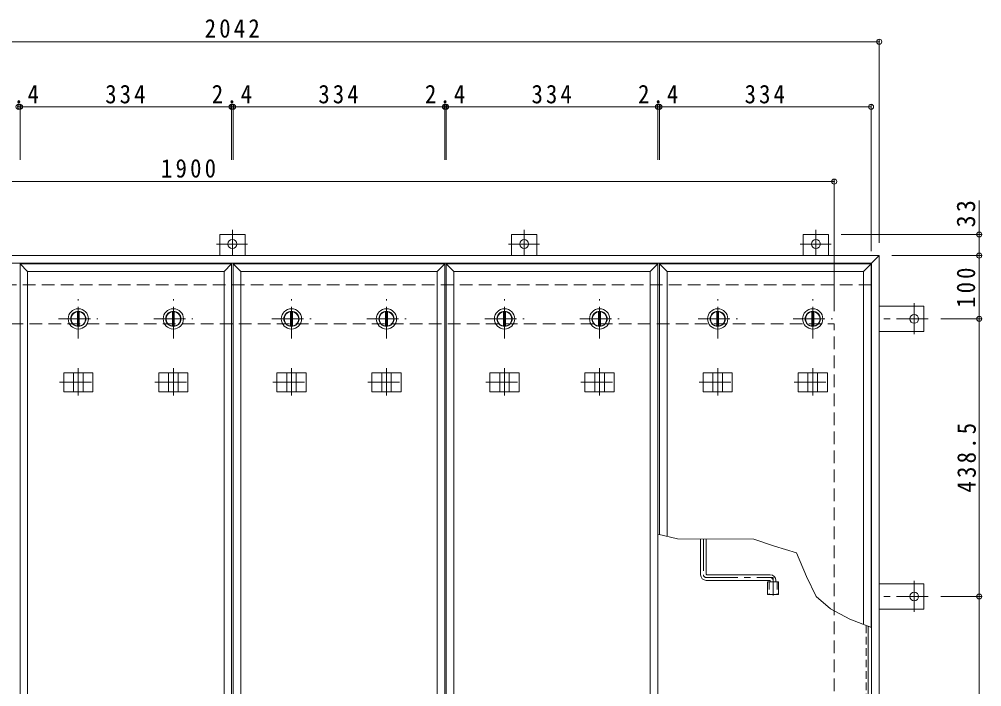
# Model space of a CAD drawing. Units: millimetres at full size, sheet at 1:10. Extents: x -2686 to 2781, y -1962 to 1908.
# Drawn here: x -1698 to -179, y 558 to 1612 of the extents above; entities that cross this region are included whole.
import ezdxf

# ---------------------------------------------------------------- set-up
doc = ezdxf.new("R2010")
doc.units = ezdxf.units.MM
doc.header["$LTSCALE"] = 10
doc.header["$PDMODE"] = 32
doc.header["$PDSIZE"] = 8
for name, pattern in [('CHAIN1', [8, 5, -1, 1, -1]), ('DASHED1', [1.8, 1.2, -0.6]), ('DASHED2', [3, 2, -1])]:
    doc.linetypes.add(name, pattern=pattern)
for name, color, linetype, lineweight in [('0-1_躯体', 2, 'DASHED2', 9), ('0-2_仕上', 4, 'Continuous', 9), ('0-3_建具', 4, 'Continuous', 9), ('0-5_寸法', 7, 'Continuous', 9), ('0-6_ハッチ', 6, 'Continuous', 9), ('0-A', 3, 'CHAIN1', 9), ('0-C', 2, 'Continuous', 9), ('0-E', 3, 'Continuous', 9), ('0-F', 7, 'Continuous', 9)]:
    doc.layers.add(name, color=color, linetype=linetype, lineweight=lineweight)
doc.styles.add('ＭＳ ゴシック', font='')
doc.styles.get('ＭＳ ゴシック').set_extended_font_data('MS Gothic')

msp = doc.modelspace()

# ---------------------------------------------------------------- linework, layer by layer
at = {"layer": '0-1_躯体'}
for p, q in [((-352.35, 1192.92), (-2370.35, 1192.92)), ((-2311.35, 1130.92), (-411.35, 1130.92)), ((-411.35, -169.08), (-411.35, 1130.92))]:
    msp.add_line(p, q, dxfattribs=at)
at = {"layer": '0-2_仕上'}
for p, q in [((-1696.55, -264.08), (-1696.55, 1225.92)), ((-1696.55, 1225.92), (-1362.55, 1225.92)), ((-1362.55, -264.08), (-1362.55, 1225.92)), ((-1360.15, -264.08), (-1360.15, 1225.92)), ((-1360.15, 1225.92), (-1026.15, 1225.92)), ((-1026.15, -264.08), (-1026.15, 1225.92)), ((-1023.75, -264.08), (-1023.75, 1225.92)), ((-1023.75, 1225.92), (-689.75, 1225.92)), ((-689.75, -264.08), (-689.75, 1225.92)), ((-687.35, 798.55), (-687.35, 1225.92)), ((-353.35, 651.69), (-353.35, 1225.92)), ((-1374.55, -252.08), (-1374.55, 1213.92)), ((-1038.15, -252.08), (-1038.15, 1213.92)), ((-701.75, -252.08), (-701.75, 1213.92)), ((-675.35, 795.6), (-675.35, 1213.92)), ((-365.35, 656.34), (-365.35, 1213.92))]:
    msp.add_line(p, q, dxfattribs=at)
at = {"layer": '0-2_仕上', "color": 3}
for p, q in [((-516.5, 723.42), (-516.5, 703.42)), ((-516.5, 723.42), (-499.2, 723.42)), ((-499.2, 723.42), (-499.2, 703.42)), ((-516.5, 703.42), (-499.2, 703.42))]:
    msp.add_line(p, q, dxfattribs=at)
at = {"layer": '0-2_仕上', "color": 3, "linetype": 'DASHED1'}
for p, q in [((-514.2, 723.42), (-514.2, 703.42)), ((-501.5, 723.42), (-501.5, 703.42))]:
    msp.add_line(p, q, dxfattribs=at)
at = {"layer": '0-2_仕上'}
for points in [[(-1684.55, -252.08), (-1684.55, 1213.92), (-1696.55, 1225.92)], [(-1684.55, 1213.92), (-1374.55, 1213.92), (-1362.55, 1225.92)], [(-1348.15, -252.08), (-1348.15, 1213.92), (-1360.15, 1225.92)], [(-1348.15, 1213.92), (-1038.15, 1213.92), (-1026.15, 1225.92)], [(-1011.75, -252.08), (-1011.75, 1213.92), (-1023.75, 1225.92)], [(-1011.75, 1213.92), (-701.75, 1213.92), (-689.75, 1225.92)], [(-675.35, 1213.92), (-687.35, 1225.92), (-353.35, 1225.92)], [(-675.35, 1213.92), (-365.35, 1213.92), (-353.35, 1225.92)]]:
    msp.add_lwpolyline(points, dxfattribs=at)
at = {"layer": '0-3_建具', "color": 2}
for p, q in [((-340.35, 1238.92), (-2382.35, 1238.92)), ((-340.35, 1238.92), (-352.35, 1226.92)), ((-340.35, -277.08), (-340.35, 1238.92)), ((-352.35, 1226.92), (-2370.35, 1226.92)), ((-352.35, -265.08), (-352.35, 1226.92))]:
    msp.add_line(p, q, dxfattribs=at)
at = {"layer": '0-3_建具'}
for p, q in [((-1627.64, 1053.92), (-1627.64, 1023.92)), ((-1627.64, 1053.92), (-1581.46, 1053.92)), ((-1612.05, 1053.92), (-1612.05, 1023.92)), ((-1597.05, 1053.92), (-1597.05, 1023.92)), ((-1581.46, 1053.92), (-1581.46, 1023.92)), ((-1477.64, 1053.92), (-1477.64, 1023.92)), ((-1477.64, 1053.92), (-1431.46, 1053.92)), ((-1462.05, 1053.92), (-1462.05, 1023.92)), ((-1447.05, 1053.92), (-1447.05, 1023.92)), ((-1431.46, 1053.92), (-1431.46, 1023.92)), ((-1291.24, 1053.92), (-1291.24, 1023.92)), ((-1291.24, 1053.92), (-1245.06, 1053.92)), ((-1275.65, 1053.92), (-1275.65, 1023.92)), ((-1260.65, 1053.92), (-1260.65, 1023.92)), ((-1245.06, 1053.92), (-1245.06, 1023.92)), ((-1141.24, 1053.92), (-1141.24, 1023.92)), ((-1141.24, 1053.92), (-1095.06, 1053.92)), ((-1125.65, 1053.92), (-1125.65, 1023.92)), ((-1110.65, 1053.92), (-1110.65, 1023.92)), ((-1095.06, 1053.92), (-1095.06, 1023.92)), ((-954.84, 1053.92), (-954.84, 1023.92)), ((-954.84, 1053.92), (-908.66, 1053.92)), ((-939.25, 1053.92), (-939.25, 1023.92)), ((-924.25, 1053.92), (-924.25, 1023.92)), ((-908.66, 1053.92), (-908.66, 1023.92)), ((-804.84, 1053.92), (-804.84, 1023.92)), ((-804.84, 1053.92), (-758.66, 1053.92)), ((-789.25, 1053.92), (-789.25, 1023.92)), ((-774.25, 1053.92), (-774.25, 1023.92)), ((-758.66, 1053.92), (-758.66, 1023.92)), ((-618.44, 1053.92), (-618.44, 1023.92)), ((-618.44, 1053.92), (-572.26, 1053.92)), ((-602.85, 1053.92), (-602.85, 1023.92)), ((-587.85, 1053.92), (-587.85, 1023.92)), ((-572.26, 1053.92), (-572.26, 1023.92)), ((-468.44, 1053.92), (-468.44, 1023.92)), ((-468.44, 1053.92), (-422.26, 1053.92)), ((-452.85, 1053.92), (-452.85, 1023.92)), ((-437.85, 1053.92), (-437.85, 1023.92)), ((-422.26, 1053.92), (-422.26, 1023.92)), ((-1627.64, 1023.92), (-1581.46, 1023.92)), ((-1477.64, 1023.92), (-1431.46, 1023.92)), ((-1291.24, 1023.92), (-1245.06, 1023.92)), ((-1141.24, 1023.92), (-1095.06, 1023.92)), ((-954.84, 1023.92), (-908.66, 1023.92)), ((-804.84, 1023.92), (-758.66, 1023.92)), ((-618.44, 1023.92), (-572.26, 1023.92)), ((-468.44, 1023.92), (-422.26, 1023.92))]:
    msp.add_line(p, q, dxfattribs=at)
at = {"layer": '0-3_建具', "linetype": 'CHAIN1'}
for p, q in [((-1604.55, 1061.04), (-1604.55, 1017.8)), ((-1454.55, 1061.04), (-1454.55, 1017.8)), ((-1268.15, 1061.04), (-1268.15, 1017.8)), ((-1118.15, 1061.04), (-1118.15, 1017.8)), ((-931.75, 1061.04), (-931.75, 1017.8)), ((-781.75, 1061.04), (-781.75, 1017.8)), ((-595.35, 1061.04), (-595.35, 1017.8)), ((-445.35, 1061.04), (-445.35, 1017.8)), ((-1633.96, 1038.92), (-1575.14, 1038.92)), ((-1483.96, 1038.92), (-1425.14, 1038.92)), ((-1297.56, 1038.92), (-1238.74, 1038.92)), ((-1147.56, 1038.92), (-1088.74, 1038.92)), ((-961.16, 1038.92), (-902.34, 1038.92)), ((-811.16, 1038.92), (-752.34, 1038.92)), ((-624.76, 1038.92), (-565.94, 1038.92)), ((-474.76, 1038.92), (-415.94, 1038.92))]:
    msp.add_line(p, q, dxfattribs=at)
at = {"layer": '0-5_寸法'}
for p, q in [((-182.58, 1272.12), (-182.58, 1325.88)), ((-658.54, 791.46), (-689.75, 799.14))]:
    msp.add_line(p, q, dxfattribs=at)
msp.add_lwpolyline([(-352.35, 651.31), (-386.89, 664.68), (-417.12, 681.1), (-439.69, 700.34), (-455.05, 731.79), (-470.86, 769.25), (-505.83, 779.94), (-538.38, 790.74), (-658.54, 791.46)], dxfattribs=at)
at = {"layer": '0-6_ハッチ'}
for p, q in [((-622.35, 791.25), (-622.35, 734.92)), ((-613.35, 791.19), (-613.35, 735.92)), ((-612.35, 734.92), (-512.35, 734.92)), ((-513.35, 725.92), (-613.35, 725.92)), ((-512.35, 724.92), (-512.35, 723.42)), ((-503.35, 725.92), (-503.35, 723.42))]:
    msp.add_line(p, q, dxfattribs=at)
at = {"layer": '0-6_ハッチ', "linetype": 'CHAIN1'}
for p, q in [((-617.85, 791.22), (-617.85, 734.93)), ((-613.34, 730.42), (-507.85, 730.42)), ((-507.85, 702.04), (-507.85, 730.42))]:
    msp.add_line(p, q, dxfattribs=at)
at = {"layer": '0-6_ハッチ'}
for centre, radius, start, end in [((-613.35, 734.92), 9, 180, 270), ((-612.35, 735.92), 1, 180, 270), ((-512.35, 725.92), 9, 0, 90), ((-513.35, 724.92), 1, 0, 90)]:
    msp.add_arc(centre, radius, start, end, dxfattribs=at)
at = {"layer": '0-6_ハッチ', "linetype": 'CHAIN1'}
for centre, radius, start, end in [((-613.34, 734.93), 4.51, 180, 270), ((-512.35, 725.92), 4.5, 360, 89.70431)]:
    msp.add_arc(centre, radius, start, end, dxfattribs=at)
at = {"layer": '0-A', "linetype": 'DASHED1'}
msp.add_line((-361.05, 654.68), (-361.05, -219.38), dxfattribs=at)
at = {"layer": '0-A', "linetype": 'Continuous'}
msp.add_line((-357.85, -222.58), (-357.85, 653.44), dxfattribs=at)
at = {"layer": '0-C', "linetype": 'CHAIN1'}
for p, q in [((-1604.55, 1107.92), (-1604.55, 1169.92)), ((-1454.55, 1107.92), (-1454.55, 1169.92)), ((-1268.15, 1107.92), (-1268.15, 1169.92)), ((-1118.15, 1107.92), (-1118.15, 1169.92)), ((-931.75, 1107.92), (-931.75, 1169.92)), ((-781.75, 1107.92), (-781.75, 1169.92)), ((-595.35, 1107.92), (-595.35, 1169.92)), ((-445.35, 1107.92), (-445.35, 1169.92)), ((-1635.55, 1138.92), (-1573.55, 1138.92)), ((-1485.55, 1138.92), (-1423.55, 1138.92)), ((-1299.15, 1138.92), (-1237.15, 1138.92)), ((-1149.15, 1138.92), (-1087.15, 1138.92)), ((-962.75, 1138.92), (-900.75, 1138.92)), ((-812.75, 1138.92), (-750.75, 1138.92)), ((-626.35, 1138.92), (-564.35, 1138.92)), ((-476.35, 1138.92), (-414.35, 1138.92))]:
    msp.add_line(p, q, dxfattribs=at)
at = {"layer": '0-C'}
for p, q in [((-1606.05, 1150.33), (-1606.05, 1127.52)), ((-1603.05, 1150.33), (-1603.05, 1127.52)), ((-1456.05, 1150.33), (-1456.05, 1127.52)), ((-1453.05, 1150.33), (-1453.05, 1127.52)), ((-1269.65, 1150.33), (-1269.65, 1127.52)), ((-1266.65, 1150.33), (-1266.65, 1127.52)), ((-1119.65, 1150.33), (-1119.65, 1127.52)), ((-1116.65, 1150.33), (-1116.65, 1127.52)), ((-933.25, 1150.33), (-933.25, 1127.52)), ((-930.25, 1150.33), (-930.25, 1127.52)), ((-783.25, 1150.33), (-783.25, 1127.52)), ((-780.25, 1150.33), (-780.25, 1127.52)), ((-596.85, 1150.33), (-596.85, 1127.52)), ((-593.85, 1150.33), (-593.85, 1127.52)), ((-446.85, 1150.33), (-446.85, 1127.52)), ((-443.85, 1150.33), (-443.85, 1127.52))]:
    msp.add_line(p, q, dxfattribs=at)
for centre, radius in [((-1604.55, 1138.92), 16), ((-1454.55, 1138.92), 16), ((-1268.15, 1138.92), 16), ((-1118.15, 1138.92), 16), ((-931.75, 1138.92), 16), ((-781.75, 1138.92), 16), ((-595.35, 1138.92), 16), ((-445.35, 1138.92), 16), ((-1604.55, 1138.92), 12), ((-1604.55, 1138.92), 11.5), ((-1454.55, 1138.92), 12), ((-1454.55, 1138.92), 11.5), ((-1268.15, 1138.92), 12), ((-1268.15, 1138.92), 11.5), ((-1118.15, 1138.92), 12), ((-1118.15, 1138.92), 11.5), ((-931.75, 1138.92), 12), ((-931.75, 1138.92), 11.5), ((-781.75, 1138.92), 12), ((-781.75, 1138.92), 11.5), ((-595.35, 1138.92), 12), ((-595.35, 1138.92), 11.5), ((-445.35, 1138.92), 12), ((-445.35, 1138.92), 11.5)]:
    msp.add_circle(centre, radius, dxfattribs=at)
at = {"layer": '0-E', "linetype": 'CHAIN1'}
for p, q in [((-1361.35, 1279.28), (-1361.35, 1239.12)), ((-900.85, 1279.28), (-900.85, 1239.12)), ((-440.35, 1279.28), (-440.35, 1239.12)), ((-1386.19, 1257.12), (-1337.3, 1257.12)), ((-925.69, 1257.12), (-876.8, 1257.12)), ((-465.19, 1257.12), (-416.3, 1257.12)), ((-285.15, 1163.76), (-285.15, 1114.88)), ((-262.99, 1138.92), (-340.35, 1138.92)), ((-285.15, 725.26), (-285.15, 676.38)), ((-262.99, 700.42), (-340.35, 700.42))]:
    msp.add_line(p, q, dxfattribs=at)
at = {"layer": '0-E'}
for p, q in [((-1381.35, 1238.92), (-1381.35, 1272.12)), ((-1381.35, 1272.12), (-1341.35, 1272.12)), ((-1341.35, 1238.92), (-1341.35, 1272.12)), ((-920.85, 1238.92), (-920.85, 1272.12)), ((-920.85, 1272.12), (-880.85, 1272.12)), ((-880.85, 1238.92), (-880.85, 1272.12)), ((-460.35, 1272.12), (-420.35, 1272.12)), ((-460.35, 1238.92), (-460.35, 1272.12)), ((-420.35, 1238.92), (-420.35, 1272.12)), ((-340.35, 1158.92), (-270.15, 1158.92)), ((-270.15, 1158.92), (-270.15, 1118.92)), ((-340.35, 1118.92), (-270.15, 1118.92)), ((-340.35, 720.42), (-270.15, 720.42)), ((-270.15, 720.42), (-270.15, 680.42)), ((-340.35, 680.42), (-270.15, 680.42))]:
    msp.add_line(p, q, dxfattribs=at)
for centre in [(-1361.35, 1257.12), (-900.85, 1257.12), (-440.35, 1257.12), (-285.15, 1138.92), (-285.15, 700.42)]:
    msp.add_circle(centre, 7, dxfattribs=at)
at = {"layer": '0-F'}
for p, q in [((-2382.35, 1576.64), (-340.35, 1576.64)), ((-340.35, 1579.64), (-340.35, 1258.92)), ((-1698.95, 1473.84), (-1696.55, 1473.84)), ((-1696.55, 1476.84), (-1696.55, 1390.23)), ((-1696.55, 1473.84), (-1362.55, 1473.84)), ((-1362.55, 1476.84), (-1362.55, 1390.23)), ((-1362.55, 1473.84), (-1360.15, 1473.84)), ((-1360.15, 1476.84), (-1360.15, 1390.23)), ((-1360.15, 1473.84), (-1026.15, 1473.84)), ((-1026.15, 1476.84), (-1026.15, 1390.23)), ((-1026.15, 1473.84), (-1023.75, 1473.84)), ((-1023.75, 1476.84), (-1023.75, 1390.23)), ((-1023.75, 1473.84), (-689.75, 1473.84)), ((-689.75, 1476.84), (-689.75, 1390.23)), ((-689.75, 1473.84), (-687.35, 1473.84)), ((-687.35, 1476.84), (-687.35, 1390.23)), ((-687.35, 1473.84), (-353.35, 1473.84)), ((-353.35, 1476.84), (-353.35, 1245.92)), ((-2311.35, 1355.64), (-411.35, 1355.64)), ((-411.35, 1358.64), (-411.35, 1150.92)), ((-179.58, 1272.12), (-400.35, 1272.12)), ((-182.58, 1238.92), (-182.58, 1272.12)), ((-179.58, 1238.92), (-320.35, 1238.92)), ((-182.58, 1238.92), (-182.58, 1138.92)), ((-179.58, 1138.92), (-242.99, 1138.92)), ((-182.58, 700.42), (-182.58, 1138.92)), ((-179.58, 700.42), (-242.99, 700.42)), ((-182.58, 261.42), (-182.58, 700.42))]:
    msp.add_line(p, q, dxfattribs=at)
for p in [(-340.35, 1576.64), (-1698.95, 1473.84), (-1696.55, 1473.84), (-1362.55, 1473.84), (-1360.15, 1473.84), (-1026.15, 1473.84), (-1023.75, 1473.84), (-689.75, 1473.84), (-687.35, 1473.84), (-353.35, 1473.84), (-411.35, 1355.64), (-182.58, 1272.12), (-182.58, 1238.92), (-182.58, 1138.92), (-182.58, 700.42)]:
    msp.add_point(p, dxfattribs=at)

# ---------------------------------------------------------------- texts
at = {"layer": '0-F', "color": 2, "char_height": 29.33, "attachment_point": 7, "style": 'ＭＳ ゴシック'}
for s, insert in [('\\T1.28;\\W0.9;2042', (-1405.1, 1582.64)), ('\\T1.27;\\W0.9;2.4', (-1730.25, 1478.84)), ('\\T1.27;\\W0.9;334', (-1562.05, 1478.84)), ('\\T1.27;\\W0.9;2.4', (-1393.85, 1478.84)), ('\\T1.27;\\W0.9;334', (-1225.65, 1478.84)), ('\\T1.27;\\W0.9;2.4', (-1057.45, 1478.84)), ('\\T1.27;\\W0.9;334', (-889.25, 1478.84)), ('\\T1.27;\\W0.9;2.4', (-721.05, 1478.84)), ('\\T1.27;\\W0.9;334', (-552.85, 1478.84)), ('\\T1.28;\\W0.9;1900', (-1474.06, 1361.64))]:
    msp.add_mtext(s, dxfattribs=dict(at, insert=insert))
at = {"layer": '0-F', "color": 2, "char_height": 29.33, "attachment_point": 7, "rotation": 90, "style": 'ＭＳ ゴシック'}
for s, insert in [('\\T1.27;\\W0.95;33', (-188.58, 1283.38)), ('\\T1.27;\\W0.9;100', (-188.58, 1156.42)), ('\\T1.28;\\W0.9;438.5', (-187.58, 864.67))]:
    msp.add_mtext(s, dxfattribs=dict(at, insert=insert))

doc.saveas('drawing.dxf')
